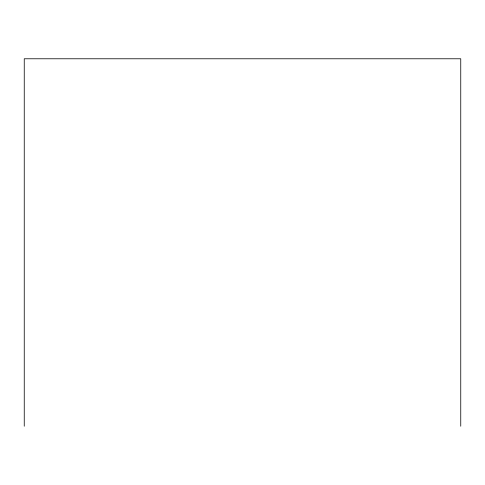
<?xml version="1.0" encoding="UTF-8"?>
<svg xmlns="http://www.w3.org/2000/svg" width="485" height="485" viewBox="0 0 485 485"><rect width="100%" height="100%" fill="white"/><g stroke="black" fill="none" stroke-linecap="round" stroke-linejoin="round"><path stroke-width="0.73" d="M460.75 426.224L460.75 58.776L24.25 58.776L24.25 426.224"/></g></svg>
